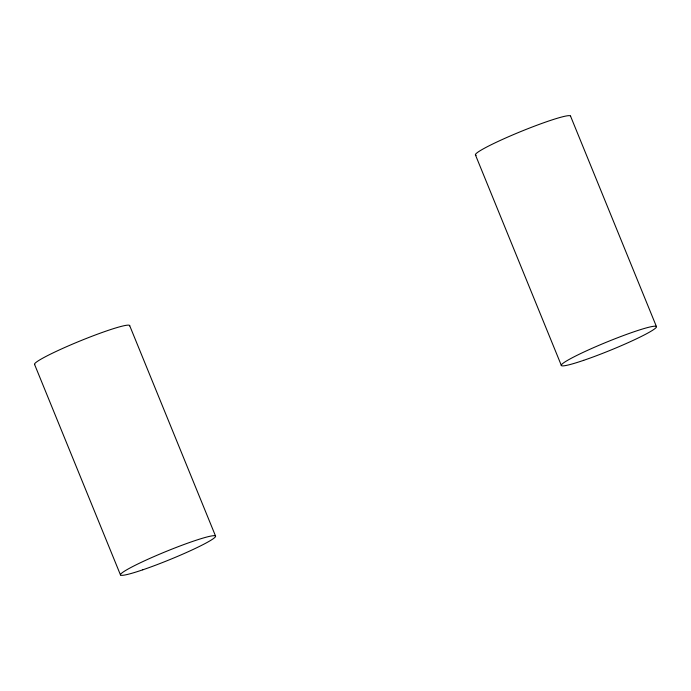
<?xml version="1.0" encoding="UTF-8"?>
<svg xmlns="http://www.w3.org/2000/svg" width="691" height="691" viewBox="0 0 691 691"><rect width="100%" height="100%" fill="white"/><g stroke="black" fill="none" stroke-linecap="round" stroke-linejoin="round"><path stroke-width="1.04" d="M570.524 116.079L656.45 326.618M475.434 154.905L561.351 365.435M129.649 325.565L215.566 536.095M34.55 364.382L120.476 574.921M476.159 155.294A51.359 4.474 -22.2 0 1 519.528 132.067A51.359 4.474 -22.2 0 1 570.533 116.425M34.8 364.632A51.359 4.474 -22.2 0 1 80.355 340.853A51.359 4.474 -22.2 0 1 129.658 325.91M583.696 360.322A51.359 4.474 -22.2 0 0 656.45 326.955A51.359 4.474 -22.2 0 0 586.547 350.803A51.359 4.474 -22.2 0 0 583.696 360.322M142.821 569.799A51.359 4.474 -22.2 0 0 215.575 536.441A51.359 4.474 -22.2 0 0 145.671 560.289A51.359 4.474 -22.2 0 0 142.821 569.799"/></g></svg>
